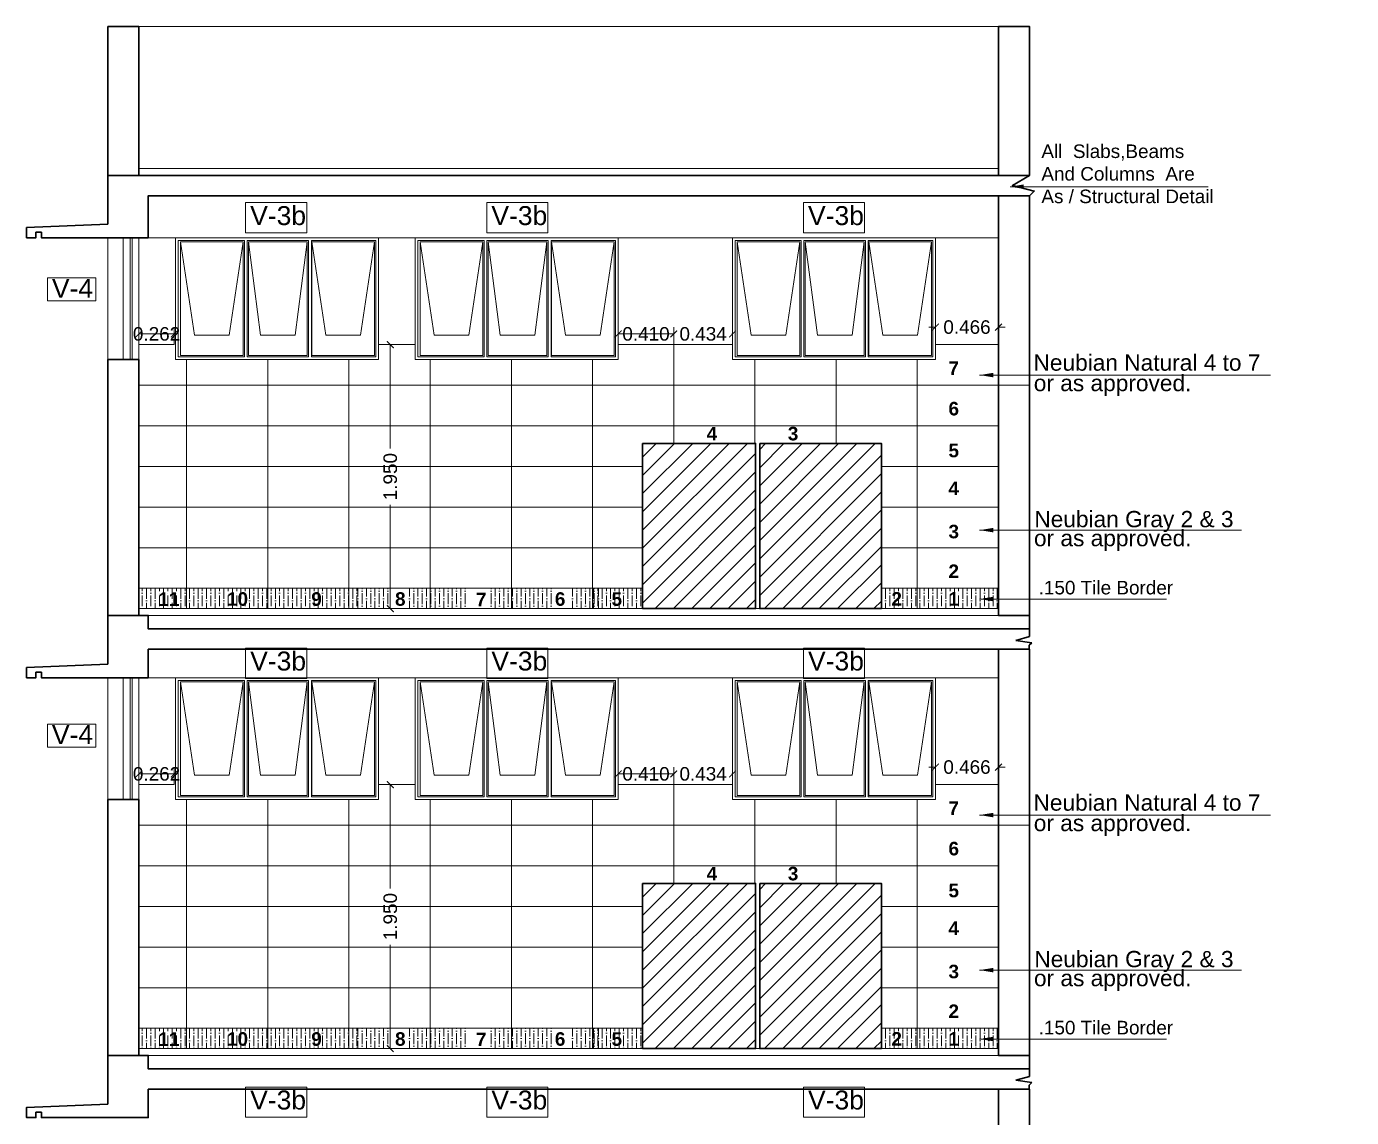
# Model space of a CAD drawing. Header units: millimetres. Extents: x 2733 to 5909, y 1038 to 2089.
# Drawn here: x 2868.23 to 2878.02, y 1047.85 to 1055.91 of the extents above; entities that cross this region are included whole.
import ezdxf

# ---------------------------------------------------------------- set-up
doc = ezdxf.new("R2010")
doc.units = ezdxf.units.MM
doc.header["$PDMODE"] = 35
doc.layers.get('0').update_dxf_attribs({"lineweight": 20})
doc.layers.get('Defpoints').update_dxf_attribs({"lineweight": 15})
for name, color, linetype, lineweight in [('beam', 43, 'Continuous', 20), ('DIM', 6, 'Continuous', 18), ('dim.1', 6, 'Continuous', 18), ('Door', 54, 'Continuous', 18), ('FLOOR FINISH', 10, 'Continuous', 15), ('Hatch', 43, 'Continuous', 13), ('rcc', 5, 'Continuous', 30), ('RD', 7, 'Continuous', 18), ('TEXT', 7, 'Continuous', 15), ('Text-1', 240, 'Continuous', 15), ('Tiles', 91, 'Continuous', 9), ('Tiles-Text', 230, 'Continuous', 18), ('Ventilator', 200, 'Continuous', 18), ('Wall', 7, 'Continuous', 30)]:
    doc.layers.add(name, color=color, linetype=linetype, lineweight=lineweight)
doc.styles.add('dim-stylus bt', font='arial.ttf')
doc.styles.add('L120', font='arial.ttf', dxfattribs={"height": 0.6})
doc.styles.get("Standard").update_dxf_attribs({"font": 'arial.ttf', "height": 0.2})
doc.styles.add('Tabrej', font='arial.ttf')
doc.dimstyles.new('DIMEN', dxfattribs={"dimtxt": 0.3, "dimasz": 0.25, "dimexe": 0.18, "dimexo": 0.0625, "dimgap": 0.09, "dimtad": 0, "dimdec": 3, "dimzin": 0, "dimdsep": 46, "dimtxsty": 'Tabrej', "dimcen": 0, "dimclrd": 256, "dimclre": 256, "dimclrt": 7, "dimadec": 0, "dimazin": 0, "dimtfac": 1, "dimtdec": 3, "dimtofl": 0, "dimtmove": 0, "dimatfit": 1, "dimfxl": 0, "dimtolj": 1, "dimtzin": 0, "dimlwd": -1, "dimlwe": -1, "dimarcsym": 0})
doc.dimstyles.new('Tabrej', dxfattribs={"dimtxt": 4, "dimasz": 0.45, "dimexe": 0.18, "dimexo": 0.0625, "dimgap": 0.09, "dimtad": 0, "dimdec": 3, "dimzin": 0, "dimdsep": 46, "dimtxsty": 'Tabrej', "dimcen": 0, "dimclrd": 256, "dimclre": 256, "dimclrt": 7, "dimaunit": 1, "dimadec": 3, "dimazin": 0, "dimtfac": 1, "dimtdec": 3, "dimtofl": 0, "dimtmove": 0, "dimatfit": 3, "dimfxl": 0, "dimtolj": 1, "dimtzin": 0, "dimlwd": -1, "dimlwe": -1, "dimarcsym": 0})

# ---------------------------------------------------------------- blocks, each defined once
blk = doc.blocks.new('_ArchTick')
at = {"color": 0, "const_width": 0.15}
blk.add_lwpolyline([(-0.5, -0.5), (0.5, 0.5)], dxfattribs=at)
blk = doc.blocks.new('*D480')
at = {"layer": 'Defpoints', "color": 0, "lineweight": 15, "transparency": 16777216}
for p in [(2869.3248, 1053.6424), (2869.0628, 1053.5635), (2869.3248, 1053.5635)]:
    blk.add_point(p, dxfattribs=at)
at = {"layer": 'DIM', "transparency": 16777216}
for p, q in [((2869.0628, 1053.565), (2869.0628, 1053.6924)), ((2869.3248, 1053.565), (2869.3248, 1053.6924)), ((2869.0628, 1053.6424), (2869.3248, 1053.6424))]:
    blk.add_line(p, q, dxfattribs=at)
at = {"layer": 'DIM', "transparency": 16777216, "xscale": 0.05, "yscale": 0.05, "zscale": 0.05, "rotation": 180}
blk.add_blockref('_ArchTick', (2869.0628, 1053.6424), dxfattribs=at)
at = {"layer": 'DIM', "transparency": 16777216, "xscale": 0.05, "yscale": 0.05, "zscale": 0.05}
blk.add_blockref('_ArchTick', (2869.3248, 1053.6424), dxfattribs=at)
at = {"layer": 'DIM', "color": 7, "transparency": 16777216, "insert": (2869.1938, 1053.6424), "char_height": 0.1, "attachment_point": 5, "style": 'Tabrej'}
blk.add_mtext('\\A1;0.262', dxfattribs=at)
blk = doc.blocks.new('*D888')
at = {"layer": 'Defpoints', "color": 0, "lineweight": 15, "transparency": 16777216}
for p in [(2873.4498, 1053.6424), (2873.0157, 1053.5635), (2873.4498, 1053.5635)]:
    blk.add_point(p, dxfattribs=at)
at = {"layer": 'DIM', "transparency": 16777216}
for p, q in [((2873.0157, 1053.565), (2873.0157, 1053.6924)), ((2873.4498, 1053.565), (2873.4498, 1053.6924)), ((2873.0157, 1053.6424), (2873.0192, 1053.6424)), ((2873.4498, 1053.6424), (2873.4463, 1053.6424))]:
    blk.add_line(p, q, dxfattribs=at)
at = {"layer": 'DIM', "transparency": 16777216, "xscale": 0.05, "yscale": 0.05, "zscale": 0.05, "rotation": 180}
blk.add_blockref('_ArchTick', (2873.0157, 1053.6424), dxfattribs=at)
at = {"layer": 'DIM', "transparency": 16777216, "xscale": 0.05, "yscale": 0.05, "zscale": 0.05}
blk.add_blockref('_ArchTick', (2873.4498, 1053.6424), dxfattribs=at)
at = {"layer": 'DIM', "color": 7, "transparency": 16777216, "insert": (2873.2328, 1053.6424), "char_height": 0.1, "attachment_point": 5, "style": 'Tabrej'}
blk.add_mtext('\\A1;0.434', dxfattribs=at)
blk = doc.blocks.new('*D893')
at = {"layer": 'Defpoints', "color": 0, "lineweight": 15, "transparency": 16777216}
for p in [(2875.4157, 1053.6927), (2874.9498, 1053.5635), (2875.4157, 1053.5635)]:
    blk.add_point(p, dxfattribs=at)
at = {"layer": 'DIM', "transparency": 16777216}
for p, q in [((2874.9498, 1053.6927), (2874.8998, 1053.6927)), ((2874.9498, 1053.565), (2874.9498, 1053.7427)), ((2875.4157, 1053.565), (2875.4157, 1053.7427)), ((2875.4157, 1053.6927), (2875.4657, 1053.6927))]:
    blk.add_line(p, q, dxfattribs=at)
at = {"layer": 'DIM', "transparency": 16777216, "xscale": 0.05, "yscale": 0.05, "zscale": 0.05}
blk.add_blockref('_ArchTick', (2874.9498, 1053.6927), dxfattribs=at)
at = {"layer": 'DIM', "transparency": 16777216, "xscale": 0.05, "yscale": 0.05, "zscale": 0.05, "rotation": 180}
blk.add_blockref('_ArchTick', (2875.4157, 1053.6927), dxfattribs=at)
at = {"layer": 'DIM', "color": 7, "transparency": 16777216, "insert": (2875.1828, 1053.6927), "char_height": 0.1, "attachment_point": 5, "style": 'Tabrej'}
blk.add_mtext('\\A1;0.466', dxfattribs=at)
blk = doc.blocks.new('hf')
at = {"layer": 'Ventilator', "linetype": 'Continuous'}
for p, q in [((2384.3998, -1462.1762), (2382.8998, -1462.1762)), ((2382.8998, -1462.1762), (2382.8998, -1463.0758)), ((2383.408, -1462.1962), (2382.9196, -1462.1962)), ((2382.9196, -1462.1962), (2382.9196, -1463.0558)), ((2383.398, -1462.2062), (2382.9355, -1462.2062)), ((2382.9355, -1462.2062), (2382.9355, -1463.0458)), ((2383.398, -1463.0458), (2383.398, -1462.2062)), ((2383.408, -1462.1962), (2383.408, -1463.0558)), ((2383.8827, -1462.1962), (2383.428, -1462.1962)), ((2383.428, -1462.1962), (2383.428, -1463.0558)), ((2383.8727, -1462.2062), (2383.438, -1462.2062)), ((2383.438, -1462.2062), (2383.438, -1463.0458)), ((2383.8727, -1463.0458), (2383.8727, -1462.2062)), ((2383.8827, -1463.0558), (2383.8827, -1462.1962)), ((2384.3798, -1462.1962), (2383.9027, -1462.1962)), ((2383.9027, -1463.0558), (2383.9027, -1462.1962)), ((2384.3698, -1462.2062), (2383.9073, -1462.2062)), ((2383.9073, -1462.2062), (2383.9073, -1463.0458)), ((2384.3698, -1463.0458), (2384.3698, -1462.2062)), ((2384.3798, -1463.0558), (2384.3798, -1462.1962)), ((2384.3998, -1463.0758), (2384.3998, -1462.1762)), ((2383.398, -1463.0458), (2382.9355, -1463.0458)), ((2383.8727, -1463.0458), (2383.438, -1463.0458)), ((2384.3698, -1463.0458), (2383.9073, -1463.0458)), ((2384.3998, -1463.0758), (2382.8998, -1463.0758)), ((2383.408, -1463.0558), (2382.9196, -1463.0558)), ((2383.8827, -1463.0558), (2383.428, -1463.0558)), ((2384.3798, -1463.0558), (2383.9027, -1463.0558))]:
    blk.add_line(p, q, dxfattribs=at)
at = {"layer": 'Ventilator', "ltscale": 0.15}
for p, q in [((2382.9355, -1462.2062), (2383.0386, -1462.8964)), ((2383.398, -1462.2062), (2383.2948, -1462.8964)), ((2383.438, -1462.2062), (2383.5272, -1462.8964)), ((2383.8727, -1462.2062), (2383.7834, -1462.8964)), ((2383.9073, -1462.2062), (2384.0105, -1462.8964)), ((2384.3698, -1462.2062), (2384.2667, -1462.8964)), ((2383.0386, -1462.8964), (2383.2948, -1462.8964)), ((2383.5272, -1462.8964), (2383.7834, -1462.8964)), ((2384.0105, -1462.8964), (2384.2667, -1462.8964))]:
    blk.add_line(p, q, dxfattribs=at)
blk = doc.blocks.new('*D894')
at = {"layer": 'Defpoints', "color": 0, "lineweight": 15, "transparency": 16777216}
for p in [(2872.6059, 1053.6424), (2872.6059, 1053.5635), (2873.0157, 1053.5635)]:
    blk.add_point(p, dxfattribs=at)
at = {"layer": 'DIM', "transparency": 16777216}
for p, q in [((2872.6059, 1053.565), (2872.6059, 1053.6924)), ((2873.0157, 1053.565), (2873.0157, 1053.6924)), ((2873.0157, 1053.6424), (2872.6059, 1053.6424))]:
    blk.add_line(p, q, dxfattribs=at)
at = {"layer": 'DIM', "transparency": 16777216, "xscale": 0.05, "yscale": 0.05, "zscale": 0.05, "rotation": 180}
blk.add_blockref('_ArchTick', (2872.6059, 1053.6424), dxfattribs=at)
at = {"layer": 'DIM', "transparency": 16777216, "xscale": 0.05, "yscale": 0.05, "zscale": 0.05}
blk.add_blockref('_ArchTick', (2873.0157, 1053.6424), dxfattribs=at)
at = {"layer": 'DIM', "color": 7, "transparency": 16777216, "insert": (2872.8108, 1053.6424), "char_height": 0.1, "attachment_point": 5, "style": 'Tabrej'}
blk.add_mtext('\\A1;0.410', dxfattribs=at)
blk = doc.blocks.new('*D895')
at = {"layer": 'Defpoints', "color": 0, "lineweight": 15, "transparency": 16777216}
for p in [(2870.9704, 1053.5635), (2870.9211, 1051.6135), (2870.989, 1051.6135)]:
    blk.add_point(p, dxfattribs=at)
at = {"layer": 'DIM', "transparency": 16777216}
for p, q in [((2870.9689, 1053.5635), (2870.8711, 1053.5635)), ((2870.9211, 1053.5635), (2870.9211, 1052.7973)), ((2870.9211, 1051.6135), (2870.9211, 1052.3796)), ((2870.9875, 1051.6135), (2870.8711, 1051.6135))]:
    blk.add_line(p, q, dxfattribs=at)
at = {"layer": 'DIM', "transparency": 16777216, "xscale": 0.05, "yscale": 0.05, "zscale": 0.05}
for p, rotation in [((2870.9211, 1053.5635), 90), ((2870.9211, 1051.6135), 270)]:
    blk.add_blockref('_ArchTick', p, dxfattribs=dict(at, rotation=rotation))
at = {"layer": 'DIM', "color": 7, "transparency": 16777216, "insert": (2870.9211, 1052.5885), "char_height": 0.1, "attachment_point": 5, "rotation": 90, "style": 'Tabrej'}
blk.add_mtext('\\A1;1.950', dxfattribs=at)
blk = doc.blocks.new('tr')
at = {"layer": 'RD', "linetype": 'Continuous', "ltscale": 0.2}
blk.add_lwpolyline([(2442.7168, -1429.3633), (2442.2653, -1429.3633), (2442.2653, -1429.1395), (2442.7168, -1429.1395)], close=True, dxfattribs=at)
at = {"layer": 'RD', "linetype": 'Continuous', "ltscale": 0.2, "insert": (2442.2989, -1429.1655), "char_height": 0.14, "attachment_point": 1}
blk.add_mtext_dynamic_manual_height_columns('V-3b', width=0.066544, gutter_width=1.7655, heights=[0], dxfattribs=at)
blk = doc.blocks.new('*D897')
at = {"layer": 'Defpoints', "color": 0, "lineweight": 15, "transparency": 16777216}
for p in [(2869.3248, 1050.3924), (2869.0628, 1050.3135), (2869.3248, 1050.3135)]:
    blk.add_point(p, dxfattribs=at)
at = {"layer": 'DIM', "transparency": 16777216}
for p, q in [((2869.0628, 1050.315), (2869.0628, 1050.4424)), ((2869.3248, 1050.315), (2869.3248, 1050.4424)), ((2869.0628, 1050.3924), (2869.3248, 1050.3924))]:
    blk.add_line(p, q, dxfattribs=at)
at = {"layer": 'DIM', "transparency": 16777216, "xscale": 0.05, "yscale": 0.05, "zscale": 0.05, "rotation": 180}
blk.add_blockref('_ArchTick', (2869.0628, 1050.3924), dxfattribs=at)
at = {"layer": 'DIM', "transparency": 16777216, "xscale": 0.05, "yscale": 0.05, "zscale": 0.05}
blk.add_blockref('_ArchTick', (2869.3248, 1050.3924), dxfattribs=at)
at = {"layer": 'DIM', "color": 7, "transparency": 16777216, "insert": (2869.1938, 1050.3924), "char_height": 0.1, "attachment_point": 5, "style": 'Tabrej'}
blk.add_mtext('\\A1;0.262', dxfattribs=at)
blk = doc.blocks.new('*D896')
at = {"layer": 'Defpoints', "color": 0, "lineweight": 15, "transparency": 16777216}
for p in [(2873.4498, 1050.3924), (2873.0157, 1050.3135), (2873.4498, 1050.3135)]:
    blk.add_point(p, dxfattribs=at)
at = {"layer": 'DIM', "transparency": 16777216}
for p, q in [((2873.0157, 1050.315), (2873.0157, 1050.4424)), ((2873.4498, 1050.315), (2873.4498, 1050.4424)), ((2873.0157, 1050.3924), (2873.0192, 1050.3924)), ((2873.4498, 1050.3924), (2873.4463, 1050.3924))]:
    blk.add_line(p, q, dxfattribs=at)
at = {"layer": 'DIM', "transparency": 16777216, "xscale": 0.05, "yscale": 0.05, "zscale": 0.05, "rotation": 180}
blk.add_blockref('_ArchTick', (2873.0157, 1050.3924), dxfattribs=at)
at = {"layer": 'DIM', "transparency": 16777216, "xscale": 0.05, "yscale": 0.05, "zscale": 0.05}
blk.add_blockref('_ArchTick', (2873.4498, 1050.3924), dxfattribs=at)
at = {"layer": 'DIM', "color": 7, "transparency": 16777216, "insert": (2873.2328, 1050.3924), "char_height": 0.1, "attachment_point": 5, "style": 'Tabrej'}
blk.add_mtext('\\A1;0.434', dxfattribs=at)
blk = doc.blocks.new('*D898')
at = {"layer": 'Defpoints', "color": 0, "lineweight": 15, "transparency": 16777216}
for p in [(2875.4157, 1050.4427), (2874.9498, 1050.3135), (2875.4157, 1050.3135)]:
    blk.add_point(p, dxfattribs=at)
at = {"layer": 'DIM', "transparency": 16777216}
for p, q in [((2874.9498, 1050.4427), (2874.8998, 1050.4427)), ((2874.9498, 1050.315), (2874.9498, 1050.4927)), ((2875.4157, 1050.315), (2875.4157, 1050.4927)), ((2875.4157, 1050.4427), (2875.4657, 1050.4427))]:
    blk.add_line(p, q, dxfattribs=at)
at = {"layer": 'DIM', "transparency": 16777216, "xscale": 0.05, "yscale": 0.05, "zscale": 0.05}
blk.add_blockref('_ArchTick', (2874.9498, 1050.4427), dxfattribs=at)
at = {"layer": 'DIM', "transparency": 16777216, "xscale": 0.05, "yscale": 0.05, "zscale": 0.05, "rotation": 180}
blk.add_blockref('_ArchTick', (2875.4157, 1050.4427), dxfattribs=at)
at = {"layer": 'DIM', "color": 7, "transparency": 16777216, "insert": (2875.1828, 1050.4427), "char_height": 0.1, "attachment_point": 5, "style": 'Tabrej'}
blk.add_mtext('\\A1;0.466', dxfattribs=at)
blk = doc.blocks.new('*D899')
at = {"layer": 'Defpoints', "color": 0, "lineweight": 15, "transparency": 16777216}
for p in [(2872.6059, 1050.3924), (2872.6059, 1050.3135), (2873.0157, 1050.3135)]:
    blk.add_point(p, dxfattribs=at)
at = {"layer": 'DIM', "transparency": 16777216}
for p, q in [((2872.6059, 1050.315), (2872.6059, 1050.4424)), ((2873.0157, 1050.315), (2873.0157, 1050.4424)), ((2873.0157, 1050.3924), (2872.6059, 1050.3924))]:
    blk.add_line(p, q, dxfattribs=at)
at = {"layer": 'DIM', "transparency": 16777216, "xscale": 0.05, "yscale": 0.05, "zscale": 0.05, "rotation": 180}
blk.add_blockref('_ArchTick', (2872.6059, 1050.3924), dxfattribs=at)
at = {"layer": 'DIM', "transparency": 16777216, "xscale": 0.05, "yscale": 0.05, "zscale": 0.05}
blk.add_blockref('_ArchTick', (2873.0157, 1050.3924), dxfattribs=at)
at = {"layer": 'DIM', "color": 7, "transparency": 16777216, "insert": (2872.8108, 1050.3924), "char_height": 0.1, "attachment_point": 5, "style": 'Tabrej'}
blk.add_mtext('\\A1;0.410', dxfattribs=at)
blk = doc.blocks.new('*D900')
at = {"layer": 'Defpoints', "color": 0, "lineweight": 15, "transparency": 16777216}
for p in [(2870.9704, 1050.3135), (2870.9211, 1048.3635), (2870.989, 1048.3635)]:
    blk.add_point(p, dxfattribs=at)
at = {"layer": 'DIM', "transparency": 16777216}
for p, q in [((2870.9689, 1050.3135), (2870.8711, 1050.3135)), ((2870.9211, 1050.3135), (2870.9211, 1049.5473)), ((2870.9211, 1048.3635), (2870.9211, 1049.1296)), ((2870.9875, 1048.3635), (2870.8711, 1048.3635))]:
    blk.add_line(p, q, dxfattribs=at)
at = {"layer": 'DIM', "transparency": 16777216, "xscale": 0.05, "yscale": 0.05, "zscale": 0.05}
for p, rotation in [((2870.9211, 1050.3135), 90), ((2870.9211, 1048.3635), 270)]:
    blk.add_blockref('_ArchTick', p, dxfattribs=dict(at, rotation=rotation))
at = {"layer": 'DIM', "color": 7, "transparency": 16777216, "insert": (2870.9211, 1049.3385), "char_height": 0.1, "attachment_point": 5, "rotation": 90, "style": 'Tabrej'}
blk.add_mtext('\\A1;1.950', dxfattribs=at)
blk = doc.blocks.new('HY')
at = {"layer": 'RD', "linetype": 'Continuous', "ltscale": 0.2}
blk.add_lwpolyline([(2931.1762, 1058.0976), (2930.8196, 1058.0976), (2930.8196, 1058.2661), (2931.1762, 1058.2661)], close=True, dxfattribs=at)
at = {"layer": 'RD', "lineweight": 15}
blk.add_text('V-4', height=0.14, dxfattribs=at).set_placement((2930.8524, 1058.1191))
blk = doc.blocks.new('gd')
at = {"layer": 'TEXT', "insert": (2851.3562, 1054.9194), "char_height": 0.1, "width": 22.011289, "attachment_point": 1, "style": 'L120'}
blk.add_mtext('All  Slabs,Beams\\PAnd Columns  Are\\PAs / Structural Detail', dxfattribs=at)
at = {"layer": 'dim.1', "ltscale": 0.02}
blk.add_leader([(2851.125, 1054.6077), (2852.588, 1054.6077)], dimstyle='Tabrej', override={"dimasz": 0.1}, dxfattribs=at)

msp = doc.modelspace()

# ---------------------------------------------------------------- hatches: boundary and pattern name
at = {"layer": 'Door', "lineweight": 15}
h = msp.add_hatch(dxfattribs=at)
h.set_pattern_fill('ANGLE', color=256)
h.set_pattern_definition([(0, (0, 0), (0, 6.985), [5.08, -1.905]), (90, (0, 0), (-6.985, 4e-16), [5.08, -1.905])])
h.paths.add_polyline_path([(2878.0219, 1051.6125), (2878.0219, 1051.7625), (2877.9069, 1051.7625), (2877.9069, 1051.6125)], flags=16)
h.paths.add_polyline_path([(2877.8966, 1051.5808), (2878.0243, 1051.5808), (2878.0243, 1051.7869), (2877.8966, 1051.7869)], flags=9)
at = {"layer": 'Hatch', "lineweight": 15}
h = msp.add_hatch(dxfattribs=at)
h.set_pattern_fill('ANSI31', color=256, scale=0.03)
h.set_pattern_definition([(45, (-0.06499, 0), (-0.067351921, 0.067351921), [])])
h.paths.add_polyline_path([(2874.5508, 1052.8335), (2873.6508, 1052.8335), (2873.6508, 1051.6135), (2874.5508, 1051.6135)])
h.paths.add_polyline_path([(2872.7858, 1051.6135), (2873.6208, 1051.6135), (2873.6208, 1052.8335), (2872.7858, 1052.8335)])
h = msp.add_hatch(dxfattribs=at)
h.set_pattern_fill('ANSI36', color=256, scale=0.01, angle=45, style=0)
h.set_pattern_definition([(90, (119.31523, 0), (-0.03175, 0.0555625), [0.079375, -0.015875, 0, -0.015875])])
h.paths.add_polyline_path([(2869.4807, 1051.7635), (2869.0628, 1051.7635), (2869.0628, 1051.6135), (2869.4807, 1051.6135)])
h.paths.add_polyline_path([(2870.0807, 1051.7635), (2869.4807, 1051.7635), (2869.4807, 1051.6135), (2870.0807, 1051.6135)])
h.paths.add_polyline_path([(2870.6807, 1051.7635), (2870.0807, 1051.7635), (2870.0807, 1051.6135), (2870.6807, 1051.6135)])
h.paths.add_polyline_path([(2869.1879, 1051.579), (2869.3932, 1051.579), (2869.3932, 1051.7851), (2869.1879, 1051.7851)], flags=9)
h.paths.add_polyline_path([(2869.6875, 1051.5798), (2869.8928, 1051.5798), (2869.8928, 1051.7859), (2869.6875, 1051.7859)], flags=9)
h.paths.add_polyline_path([(2870.3133, 1051.5799), (2870.441, 1051.5799), (2870.441, 1051.786), (2870.3133, 1051.786)], flags=9)
h = msp.add_hatch(dxfattribs=at)
h.set_pattern_fill('ANSI36', color=256, scale=0.01, angle=45, style=0)
h.set_pattern_definition([(90, (121.131072, 0.015842), (-0.03175, 0.0555625), [0.079375, -0.015875, 0, -0.015875])])
h.paths.add_polyline_path([(2871.2966, 1051.7635), (2870.6807, 1051.7635), (2870.6807, 1051.6135), (2871.2966, 1051.6135)])
h.paths.add_polyline_path([(2871.8966, 1051.7635), (2871.2966, 1051.7635), (2871.2966, 1051.6135), (2871.8966, 1051.6135)])
h.paths.add_polyline_path([(2872.4807, 1051.7635), (2871.8966, 1051.7635), (2871.8966, 1051.6135), (2872.4807, 1051.6135)])
h.paths.add_polyline_path([(2870.9147, 1051.6135), (2871.0457, 1051.6135), (2871.0457, 1051.7635), (2870.9147, 1051.7635)], flags=17)
h.paths.add_polyline_path([(2871.5033, 1051.6135), (2871.6592, 1051.6135), (2871.6592, 1051.7635), (2871.5033, 1051.7635)], flags=17)
h.paths.add_polyline_path([(2872.1292, 1051.6135), (2872.2569, 1051.6135), (2872.2569, 1051.7635), (2872.1292, 1051.7635)], flags=17)
h = msp.add_hatch(dxfattribs=at)
h.set_pattern_fill('ANSI36', color=256, scale=0.01, angle=45, style=0)
h.paths.add_polyline_path([(2872.7858, 1051.7635), (2872.4157, 1051.7635), (2872.4157, 1051.6135), (2872.7858, 1051.6135)])
h.paths.add_polyline_path([(2874.8157, 1051.7635), (2874.5508, 1051.7635), (2874.5508, 1051.6135), (2874.8157, 1051.6135)])
h.paths.add_polyline_path([(2875.4157, 1051.7635), (2874.8157, 1051.7635), (2874.8157, 1051.6135), (2875.4157, 1051.6135)])
h.paths.add_polyline_path([(2872.5301, 1051.5801), (2872.6578, 1051.5801), (2872.6578, 1051.7861), (2872.5301, 1051.7861)], flags=9)
h.paths.add_polyline_path([(2874.6013, 1051.5808), (2874.729, 1051.5808), (2874.729, 1051.7869), (2874.6013, 1051.7869)], flags=9)
h.paths.add_polyline_path([(2875.0269, 1051.5808), (2875.1546, 1051.5808), (2875.1546, 1051.7869), (2875.0269, 1051.7869)], flags=9)
h = msp.add_hatch(dxfattribs=at)
h.set_pattern_fill('ANSI31', color=256, scale=0.03)
h.set_pattern_definition([(45, (-0.06499, -3.25), (-0.067351921, 0.067351921), [])])
h.paths.add_polyline_path([(2874.5508, 1049.5835), (2873.6508, 1049.5835), (2873.6508, 1048.3635), (2874.5508, 1048.3635)])
h.paths.add_polyline_path([(2872.7858, 1048.3635), (2873.6208, 1048.3635), (2873.6208, 1049.5835), (2872.7858, 1049.5835)])
h = msp.add_hatch(dxfattribs=at)
h.set_pattern_fill('ANSI36', color=256, scale=0.01, angle=45, style=0)
h.set_pattern_definition([(90, (119.31523, -3.25), (-0.03175, 0.0555625), [0.079375, -0.015875, 0, -0.015875])])
h.paths.add_polyline_path([(2869.4807, 1048.5135), (2869.0628, 1048.5135), (2869.0628, 1048.3635), (2869.4807, 1048.3635)])
h.paths.add_polyline_path([(2870.0807, 1048.5135), (2869.4807, 1048.5135), (2869.4807, 1048.3635), (2870.0807, 1048.3635)])
h.paths.add_polyline_path([(2870.6807, 1048.5135), (2870.0807, 1048.5135), (2870.0807, 1048.3635), (2870.6807, 1048.3635)])
h.paths.add_polyline_path([(2869.1879, 1048.329), (2869.3932, 1048.329), (2869.3932, 1048.5351), (2869.1879, 1048.5351)], flags=9)
h.paths.add_polyline_path([(2869.6875, 1048.3298), (2869.8928, 1048.3298), (2869.8928, 1048.5359), (2869.6875, 1048.5359)], flags=9)
h.paths.add_polyline_path([(2870.3133, 1048.3299), (2870.441, 1048.3299), (2870.441, 1048.536), (2870.3133, 1048.536)], flags=9)
h = msp.add_hatch(dxfattribs=at)
h.set_pattern_fill('ANSI36', color=256, scale=0.01, angle=45, style=0)
h.set_pattern_definition([(90, (121.131072, -3.234158), (-0.03175, 0.0555625), [0.079375, -0.015875, 0, -0.015875])])
h.paths.add_polyline_path([(2871.2966, 1048.5135), (2870.6807, 1048.5135), (2870.6807, 1048.3635), (2871.2966, 1048.3635)])
h.paths.add_polyline_path([(2871.8966, 1048.5135), (2871.2966, 1048.5135), (2871.2966, 1048.3635), (2871.8966, 1048.3635)])
h.paths.add_polyline_path([(2872.4807, 1048.5135), (2871.8966, 1048.5135), (2871.8966, 1048.3635), (2872.4807, 1048.3635)])
h.paths.add_polyline_path([(2870.9147, 1048.3635), (2871.0457, 1048.3635), (2871.0457, 1048.5135), (2870.9147, 1048.5135)], flags=17)
h.paths.add_polyline_path([(2871.5033, 1048.3635), (2871.6592, 1048.3635), (2871.6592, 1048.5135), (2871.5033, 1048.5135)], flags=17)
h.paths.add_polyline_path([(2872.1292, 1048.3635), (2872.2569, 1048.3635), (2872.2569, 1048.5135), (2872.1292, 1048.5135)], flags=17)
h = msp.add_hatch(dxfattribs=at)
h.set_pattern_fill('ANSI36', color=256, scale=0.01, angle=45, style=0)
h.set_pattern_definition([(90, (4e-12, -3.25), (-0.03175, 0.0555625), [0.079375, -0.015875, 0, -0.015875])])
h.paths.add_polyline_path([(2872.7858, 1048.5135), (2872.4157, 1048.5135), (2872.4157, 1048.3635), (2872.7858, 1048.3635)])
h.paths.add_polyline_path([(2874.8157, 1048.5135), (2874.5508, 1048.5135), (2874.5508, 1048.3635), (2874.8157, 1048.3635)])
h.paths.add_polyline_path([(2875.4157, 1048.5135), (2874.8157, 1048.5135), (2874.8157, 1048.3635), (2875.4157, 1048.3635)])
h.paths.add_polyline_path([(2872.5301, 1048.3301), (2872.6578, 1048.3301), (2872.6578, 1048.5361), (2872.5301, 1048.5361)], flags=9)
h.paths.add_polyline_path([(2874.6013, 1048.3308), (2874.729, 1048.3308), (2874.729, 1048.5369), (2874.6013, 1048.5369)], flags=9)
h.paths.add_polyline_path([(2875.0269, 1048.3308), (2875.1546, 1048.3308), (2875.1546, 1048.5369), (2875.0269, 1048.5369)], flags=9)

# ---------------------------------------------------------------- linework, layer by layer
at = {"lineweight": 15}
for p, q in [((2868.9478, 1053.4535), (2868.9478, 1054.3535)), ((2868.9478, 1050.2035), (2868.9478, 1051.1035))]:
    msp.add_line(p, q, dxfattribs=at)
for points in [[(2868.8328, 1053.4535), (2869.0628, 1053.4535), (2869.0628, 1054.3535), (2868.8328, 1054.3535)], [(2868.8328, 1050.2035), (2869.0628, 1050.2035), (2869.0628, 1051.1035), (2868.8328, 1051.1035)]]:
    msp.add_lwpolyline(points, close=True, dxfattribs=at)
at = {"layer": 'beam', "lineweight": 15}
for p, q in [((2869.1328, 1054.3535), (2875.4157, 1054.3535)), ((2869.1328, 1051.1035), (2875.4157, 1051.1035))]:
    msp.add_line(p, q, dxfattribs=at)
at = {"layer": 'FLOOR FINISH', "lineweight": 15}
for p, q in [((2869.0628, 1054.8635), (2875.4157, 1054.8635)), ((2869.0628, 1051.6135), (2875.4157, 1051.6135)), ((2869.1278, 1051.5635), (2875.4157, 1051.5635)), ((2869.0628, 1048.3635), (2875.4157, 1048.3635)), ((2869.1278, 1048.3135), (2875.4157, 1048.3135))]:
    msp.add_line(p, q, dxfattribs=at)
at = {"layer": 'rcc'}
msp.add_lwpolyline([(2868.8328, 1054.8135), (2875.6448, 1054.8135), (2875.5185, 1054.7397), (2875.6793, 1054.6975), (2875.6448, 1054.6635), (2869.1328, 1054.6635), (2869.1328, 1054.3535), (2868.3428, 1054.3535), (2868.3428, 1054.3935), (2868.3028, 1054.3935), (2868.3028, 1054.3535), (2868.2328, 1054.3535), (2868.2328, 1054.4285), (2868.8328, 1054.4535)], close=True, dxfattribs=at)
for points in [[(2875.6421, 1051.3135), (2869.1328, 1051.3135), (2869.1328, 1051.1035), (2868.3428, 1051.1035), (2868.3428, 1051.1435), (2868.3028, 1051.1435), (2868.3028, 1051.1035), (2868.2328, 1051.1035), (2868.2328, 1051.1785), (2868.8328, 1051.2035), (2868.8328, 1051.5635), (2869.1328, 1051.5635), (2869.1328, 1051.4635), (2875.6457, 1051.4635)], [(2875.6421, 1048.0635), (2869.1328, 1048.0635), (2869.1328, 1047.8535), (2868.3428, 1047.8535), (2868.3428, 1047.8935), (2868.3028, 1047.8935), (2868.3028, 1047.8535), (2868.2328, 1047.8535), (2868.2328, 1047.9285), (2868.8328, 1047.9535), (2868.8328, 1048.3135), (2869.1328, 1048.3135), (2869.1328, 1048.2135), (2875.6457, 1048.2135)]]:
    msp.add_lwpolyline(points, dxfattribs=at)
at = {"layer": 'RD', "lineweight": 15}
msp.add_line((2869.0628, 1055.9135), (2875.4157, 1055.9135), dxfattribs=at)
at = {"layer": 'Tiles', "lineweight": 15}
for p, q in [((2869.0628, 1053.5635), (2869.3248, 1053.5635)), ((2870.8349, 1053.5635), (2871.1059, 1053.5635)), ((2872.6059, 1053.5635), (2873.4498, 1053.5635)), ((2873.0157, 1052.8335), (2873.0157, 1053.5635)), ((2874.9498, 1053.5635), (2875.4157, 1053.5635)), ((2869.4157, 1051.6135), (2869.4157, 1053.4535)), ((2870.0157, 1051.6135), (2870.0157, 1053.4535)), ((2870.6157, 1051.6135), (2870.6157, 1053.4538)), ((2871.2157, 1051.6135), (2871.2157, 1053.4535)), ((2871.8157, 1051.6135), (2871.8157, 1053.4538)), ((2872.4157, 1051.6135), (2872.4157, 1053.4538)), ((2873.6157, 1052.8335), (2873.6157, 1053.4535)), ((2874.2157, 1052.8335), (2874.2157, 1053.4535)), ((2874.8157, 1051.6135), (2874.8157, 1053.4535)), ((2869.0629, 1053.2635), (2875.6435, 1053.2635)), ((2869.0629, 1052.9635), (2875.4157, 1052.9635)), ((2872.7858, 1052.6635), (2869.0629, 1052.6635)), ((2874.5508, 1052.6635), (2875.4157, 1052.6635)), ((2872.7858, 1052.3635), (2869.0629, 1052.3635)), ((2874.5508, 1052.3635), (2875.4157, 1052.3635)), ((2872.7858, 1052.0635), (2869.0629, 1052.0635)), ((2874.5508, 1052.0635), (2875.4157, 1052.0635)), ((2872.7858, 1051.7635), (2869.0628, 1051.7635)), ((2874.5508, 1051.7635), (2875.4157, 1051.7635)), ((2869.0628, 1050.3135), (2869.3248, 1050.3135)), ((2870.8349, 1050.3135), (2871.1059, 1050.3135)), ((2872.6059, 1050.3135), (2873.4498, 1050.3135)), ((2873.0157, 1049.5835), (2873.0157, 1050.3135)), ((2874.9498, 1050.3135), (2875.4157, 1050.3135)), ((2869.4157, 1048.3635), (2869.4157, 1050.2035)), ((2870.0157, 1048.3635), (2870.0157, 1050.2035)), ((2870.6157, 1048.3635), (2870.6157, 1050.2038)), ((2871.2157, 1048.3635), (2871.2157, 1050.2035)), ((2871.8157, 1048.3635), (2871.8157, 1050.2038)), ((2872.4157, 1048.3635), (2872.4157, 1050.2038)), ((2873.6157, 1049.5835), (2873.6157, 1050.2035)), ((2874.2157, 1049.5835), (2874.2157, 1050.2035)), ((2874.8157, 1048.3635), (2874.8157, 1050.2035)), ((2869.0629, 1050.0135), (2875.6435, 1050.0135)), ((2869.0629, 1049.7135), (2875.4157, 1049.7135)), ((2872.7858, 1049.4135), (2869.0629, 1049.4135)), ((2874.5508, 1049.4135), (2875.4157, 1049.4135)), ((2872.7858, 1049.1135), (2869.0629, 1049.1135)), ((2874.5508, 1049.1135), (2875.4157, 1049.1135)), ((2872.7858, 1048.8135), (2869.0629, 1048.8135)), ((2874.5508, 1048.8135), (2875.4157, 1048.8135)), ((2872.7858, 1048.5135), (2869.0628, 1048.5135)), ((2874.5508, 1048.5135), (2875.4157, 1048.5135))]:
    msp.add_line(p, q, dxfattribs=at)
at = {"layer": 'Ventilator', "lineweight": 15}
for points in [[(2868.9978, 1054.3535), (2869.0128, 1054.3535), (2869.0128, 1053.4535), (2868.9978, 1053.4535)], [(2868.9978, 1051.1035), (2869.0128, 1051.1035), (2869.0128, 1050.2035), (2868.9978, 1050.2035)]]:
    msp.add_lwpolyline(points, close=True, dxfattribs=at)
at = {"layer": 'Wall'}
for p, q in [((2875.6457, 1054.3535), (2875.6457, 1054.4872)), ((2875.6457, 1051.5635), (2875.6457, 1051.4084)), ((2875.6457, 1051.4084), (2875.5442, 1051.3792)), ((2875.5442, 1051.3792), (2875.6623, 1051.362)), ((2875.6623, 1051.362), (2875.6421, 1051.3438)), ((2875.6421, 1051.3438), (2875.6421, 1051.3135)), ((2875.6457, 1048.3135), (2875.6457, 1048.1584)), ((2875.6457, 1048.1584), (2875.5442, 1048.1292)), ((2875.5442, 1048.1292), (2875.6623, 1048.112)), ((2875.6623, 1048.112), (2875.6421, 1048.0938)), ((2875.6421, 1048.0938), (2875.6421, 1048.0635))]:
    msp.add_line(p, q, dxfattribs=at)
for points in [[(2868.8328, 1055.9135), (2869.0628, 1055.9135), (2869.0628, 1054.8135), (2868.8328, 1054.8135)], [(2875.4157, 1054.8135), (2875.6457, 1054.8135), (2875.6457, 1055.9135), (2875.4157, 1055.9135)], [(2875.4157, 1051.5635), (2875.6457, 1051.5635), (2875.6457, 1054.6635), (2875.4157, 1054.6635)], [(2868.8328, 1053.4535), (2869.0628, 1053.4535), (2869.0628, 1051.5635), (2868.8328, 1051.5635)], [(2872.7858, 1052.8335), (2872.7858, 1051.6135), (2873.6208, 1051.6135), (2873.6208, 1052.8335)], [(2873.6508, 1052.8335), (2873.6508, 1051.6135), (2874.5508, 1051.6135), (2874.5508, 1052.8335)], [(2875.4157, 1048.3135), (2875.6457, 1048.3135), (2875.6457, 1051.3135), (2875.4157, 1051.3135)], [(2868.8328, 1050.2035), (2869.0628, 1050.2035), (2869.0628, 1048.3135), (2868.8328, 1048.3135)], [(2872.7858, 1049.5835), (2872.7858, 1048.3635), (2873.6208, 1048.3635), (2873.6208, 1049.5835)], [(2873.6508, 1049.5835), (2873.6508, 1048.3635), (2874.5508, 1048.3635), (2874.5508, 1049.5835)], [(2875.4157, 1045.0635), (2875.6457, 1045.0635), (2875.6457, 1048.0635), (2875.4157, 1048.0635)]]:
    msp.add_lwpolyline(points, close=True, dxfattribs=at)

# ---------------------------------------------------------------- block references
at = {"layer": 'RD', "lineweight": 15}
for name, p in [('gd', (24.3764, 0.1227)), ('HY', (-62.4318, -4.2097)), ('HY', (-62.4318, -7.5064))]:
    msp.add_blockref(name, p, dxfattribs=at)
at = {"layer": 'RD', "linetype": 'Continuous'}
for p in [(427.5869, 2483.7522), (429.3692, 2483.7522), (431.7092, 2483.7522), (427.5869, 2480.4618), (429.3692, 2480.4618), (431.7092, 2480.4618), (427.5869, 2477.2192), (429.3692, 2477.2192), (431.7092, 2477.2192)]:
    msp.add_blockref('tr', p, dxfattribs=at)
at = {"layer": 'Ventilator', "linetype": 'Continuous'}
for p in [(486.4351, 2516.5296), (488.2061, 2516.5296), (490.55, 2516.5296), (486.4351, 2513.2796), (488.2061, 2513.2796), (490.55, 2513.2796)]:
    msp.add_blockref('hf', p, dxfattribs=at)

# ---------------------------------------------------------------- texts
at = {"layer": 'TEXT', "char_height": 0.1, "width": 1.202336, "attachment_point": 3, "style": 'L120'}
for insert in [(2876.7062, 1051.8187), (2876.7062, 1048.5687)]:
    msp.add_mtext('{\\fArial|b0|i0|c0|p34; .150 Tile Border}', dxfattribs=dict(at, insert=insert))
at = {"layer": 'Text-1', "linetype": 'Continuous', "style": 'dim-stylus bt'}
for s, p in [('        Neubian Natural 4 to 7', (2875.3016, 1053.3709)), ('or as approved.', (2875.6763, 1053.2198)), ('     Neubian Gray 2 & 3', (2875.4478, 1052.2149)), ('or as approved.', (2875.6777, 1052.0744)), ('        Neubian Natural 4 to 7', (2875.3016, 1050.1209)), ('or as approved.', (2875.6763, 1049.9698)), ('     Neubian Gray 2 & 3', (2875.4478, 1048.9649)), ('or as approved.', (2875.6777, 1048.8244))]:
    msp.add_text(s, height=0.12, dxfattribs=at).set_placement(p)
at = {"layer": 'Tiles-Text', "char_height": 0.1, "width": 0.096954, "attachment_point": 5, "style": 'dim-stylus bt'}
for s, insert in [('{\\fArial|b1|i0|c0|p34;7}', (2875.0849, 1053.3902)), ('{\\fArial|b1|i0|c0|p34;6}', (2875.0849, 1053.0902)), ('{\\fArial|b1|i0|c0|p34;4}', (2873.2977, 1052.9056)), ('{\\fArial|b1|i0|c0|p34;3}', (2873.8977, 1052.9056)), ('{\\fArial|b1|i0|c0|p34;5}', (2875.0849, 1052.7807)), ('{\\fArial|b1|i0|c0|p34;4}', (2875.0849, 1052.5025)), ('{\\fArial|b1|i0|c0|p34;3}', (2875.0849, 1052.1822)), ('{\\fArial|b1|i0|c0|p34;2}', (2875.0849, 1051.8895)), ('{\\fArial|b1|i0|c0|p34;11}', (2869.2847, 1051.6838)), ('{\\fArial|b1|i0|c0|p34;10}', (2869.7922, 1051.6838)), ('{\\fArial|b1|i0|c0|p34;9}', (2870.3761, 1051.6838)), ('{\\fArial|b1|i0|c0|p34;8}', (2870.995, 1051.6838)), ('{\\fArial|b1|i0|c0|p34;7}', (2871.593, 1051.6816)), ('{\\fArial|b1|i0|c0|p34;6}', (2872.1761, 1051.6838)), ('{\\fArial|b1|i0|c0|p34;5}', (2872.595, 1051.6838)), ('{\\fArial|b1|i0|c0|p34;2}', (2874.6634, 1051.6856)), ('{\\fArial|b1|i0|c0|p34;1}', (2875.0849, 1051.6856)), ('{\\fArial|b1|i0|c0|p34;7}', (2875.0849, 1050.1402)), ('{\\fArial|b1|i0|c0|p34;6}', (2875.0849, 1049.8402)), ('{\\fArial|b1|i0|c0|p34;4}', (2873.2977, 1049.6556)), ('{\\fArial|b1|i0|c0|p34;3}', (2873.8977, 1049.6556)), ('{\\fArial|b1|i0|c0|p34;5}', (2875.0849, 1049.5307)), ('{\\fArial|b1|i0|c0|p34;4}', (2875.0849, 1049.2525)), ('{\\fArial|b1|i0|c0|p34;3}', (2875.0849, 1048.9322)), ('{\\fArial|b1|i0|c0|p34;2}', (2875.0849, 1048.6395)), ('{\\fArial|b1|i0|c0|p34;11}', (2869.2847, 1048.4338)), ('{\\fArial|b1|i0|c0|p34;10}', (2869.7922, 1048.4338)), ('{\\fArial|b1|i0|c0|p34;9}', (2870.3761, 1048.4338)), ('{\\fArial|b1|i0|c0|p34;8}', (2870.995, 1048.4338)), ('{\\fArial|b1|i0|c0|p34;7}', (2871.593, 1048.4316)), ('{\\fArial|b1|i0|c0|p34;6}', (2872.1761, 1048.4338)), ('{\\fArial|b1|i0|c0|p34;5}', (2872.595, 1048.4338)), ('{\\fArial|b1|i0|c0|p34;2}', (2874.6634, 1048.4356)), ('{\\fArial|b1|i0|c0|p34;1}', (2875.0849, 1048.4356))]:
    msp.add_mtext(s, dxfattribs=dict(at, insert=insert))

# ---------------------------------------------------------------- dimensions: what is measured, and where the dimension line sits
at = {"layer": 'DIM'}
for base, p1, p2, picture, middle in [((2869.3248, 1053.6424), (2869.0628, 1053.5635), (2869.3248, 1053.5635), '*D480', (2869.1938, 1053.6424)), ((2872.6059, 1053.6424), (2873.0157, 1053.5635), (2872.6059, 1053.5635), '*D894', (2872.8108, 1053.6424)), ((2873.4498, 1053.6424), (2873.0157, 1053.5635), (2873.4498, 1053.5635), '*D888', (2873.2328, 1053.6424)), ((2869.3248, 1050.3924), (2869.0628, 1050.3135), (2869.3248, 1050.3135), '*D897', (2869.1938, 1050.3924)), ((2872.6059, 1050.3924), (2873.0157, 1050.3135), (2872.6059, 1050.3135), '*D899', (2872.8108, 1050.3924)), ((2873.4498, 1050.3924), (2873.0157, 1050.3135), (2873.4498, 1050.3135), '*D896', (2873.2328, 1050.3924))]:
    dim = msp.add_linear_dim(base=base, p1=p1, p2=p2, dimstyle='DIMEN', override={"dimscale": 0.5, "dimtxt": 0.2, "dimasz": 0.1, "dimexe": 0.1, "dimexo": 0.003, "dimblk1": 'ArchTick', "dimblk2": 'ArchTick', "dimsah": 1}, dxfattribs=at)
    dim.commit()
    dim.dimension.update_dxf_attribs({"geometry": picture, "text_midpoint": middle, "dimtype": 160})
for base, p1, p2, picture, middle in [((2875.4157, 1053.6927), (2874.9498, 1053.5635), (2875.4157, 1053.5635), '*D893', (2875.1828, 1053.6927)), ((2875.4157, 1050.4427), (2874.9498, 1050.3135), (2875.4157, 1050.3135), '*D898', (2875.1828, 1050.4427))]:
    dim = msp.add_linear_dim(base=base, p1=p1, p2=p2, dimstyle='DIMEN', override={"dimscale": 0.5, "dimtxt": 0.2, "dimasz": 0.1, "dimexe": 0.1, "dimexo": 0.003, "dimblk1": 'ArchTick', "dimblk2": 'ArchTick', "dimsah": 1}, dxfattribs=at)
    dim.commit()
    dim.dimension.update_dxf_attribs({"geometry": picture, "text_midpoint": middle})
for base, p1, p2, picture, middle in [((2870.9211, 1051.6135), (2870.9704, 1053.5635), (2870.989, 1051.6135), '*D895', (2870.9211, 1052.5885)), ((2870.9211, 1048.3635), (2870.9704, 1050.3135), (2870.989, 1048.3635), '*D900', (2870.9211, 1049.3385))]:
    dim = msp.add_linear_dim(base=base, p1=p1, p2=p2, angle=90, dimstyle='DIMEN', override={"dimscale": 0.5, "dimtxt": 0.2, "dimasz": 0.1, "dimexe": 0.1, "dimexo": 0.003, "dimblk1": 'ArchTick', "dimblk2": 'ArchTick', "dimsah": 1}, dxfattribs=at)
    dim.commit()
    dim.dimension.update_dxf_attribs({"geometry": picture, "text_midpoint": middle})

# ---------------------------------------------------------------- leaders
at = {"layer": 'dim.1', "ltscale": 0.02}
for points in [[(2875.2765, 1053.3386), (2877.4264, 1053.3386)], [(2875.2765, 1052.1932), (2877.2124, 1052.1932)], [(2875.2765, 1051.6842), (2876.6571, 1051.6842)], [(2875.2765, 1050.0886), (2877.4264, 1050.0886)], [(2875.2765, 1048.9432), (2877.2124, 1048.9432)], [(2875.2765, 1048.4342), (2876.6571, 1048.4342)]]:
    msp.add_leader(points, dimstyle='Tabrej', override={"dimasz": 0.1}, dxfattribs=at)

doc.saveas('drawing.dxf')
